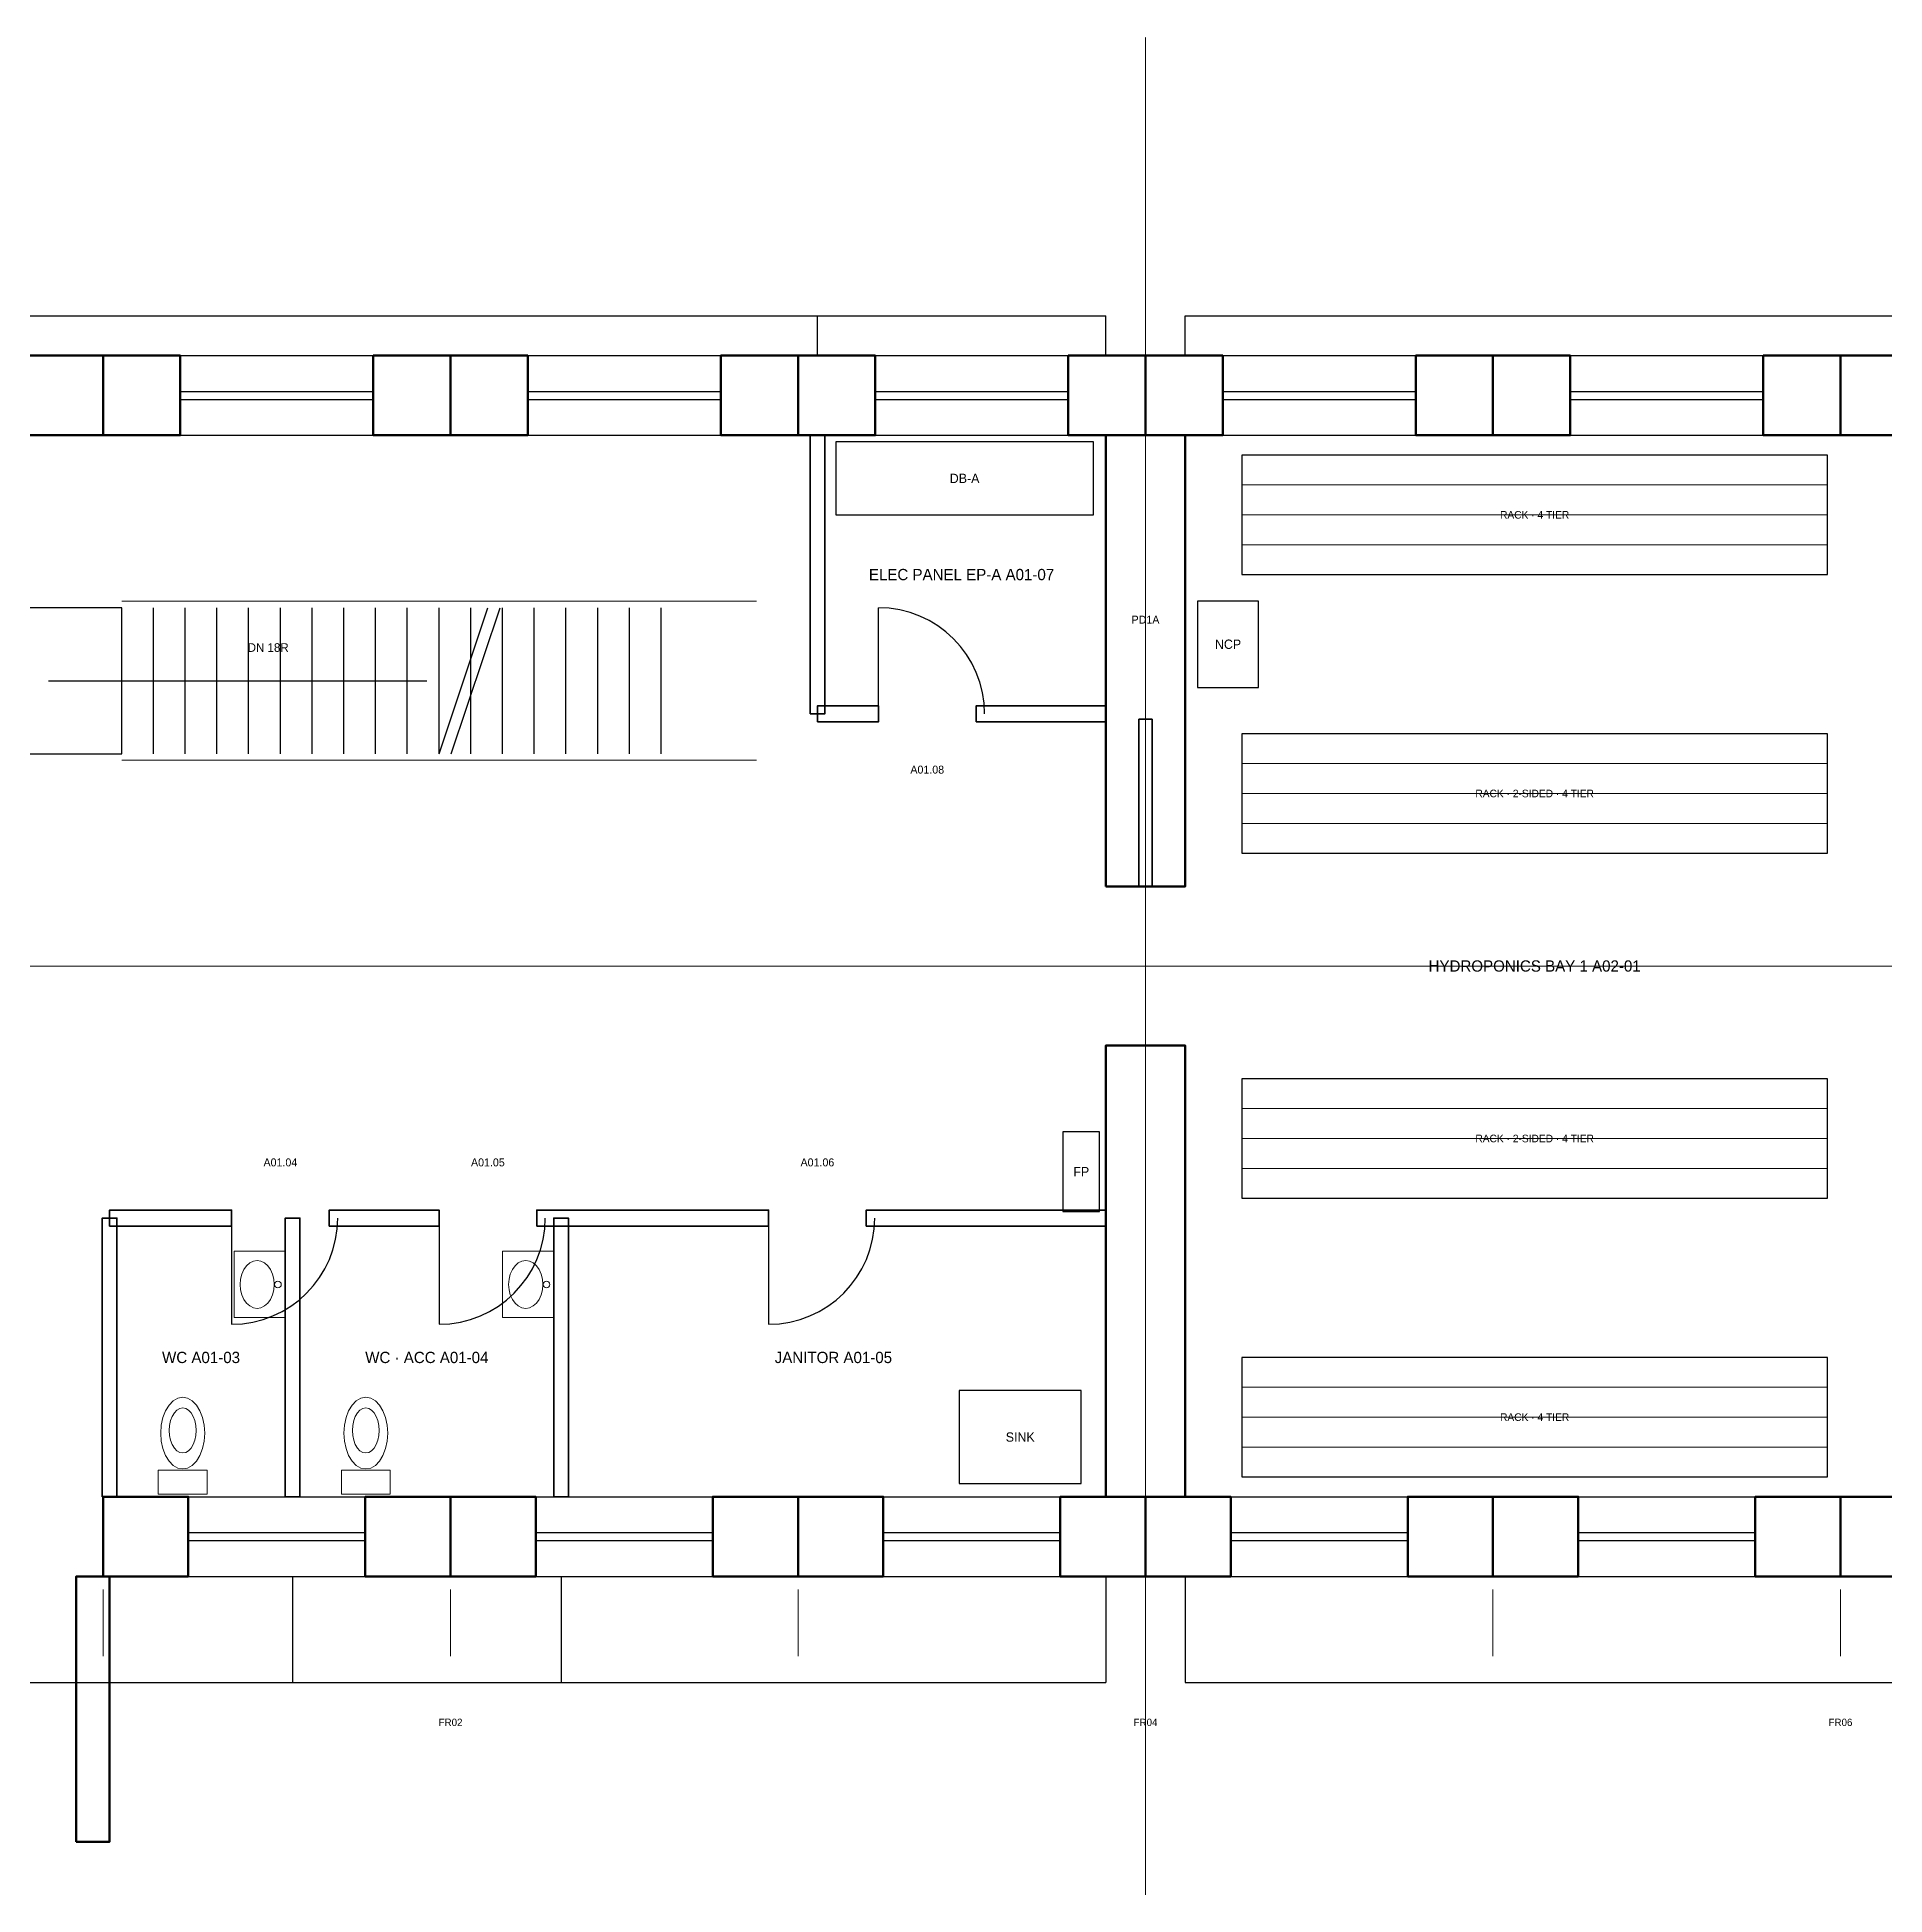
# Model space of a CAD drawing. Header units: millimetres. Extents: x 0 to 254927, y -7000 to 7000.
# Drawn here: x 14394 to 28314, y -7000 to 7000 of the extents above; entities that cross this region are included whole.
import ezdxf
from ezdxf.enums import TextEntityAlignment as Align

# ---------------------------------------------------------------- set-up
doc = ezdxf.new("R2010")
doc.units = ezdxf.units.MM
doc.linetypes.add('CENTER', pattern=[5.08, 3.175, -0.635, 0.635, -0.635])
doc.linetypes.add('DASHED', pattern=[1.524, 1.27, -0.254])
for name, color, linetype, lineweight in [('A-ANNO-DIMS', 2, 'CONTINUOUS', 18), ('A-ANNO-NOTE', 7, 'CONTINUOUS', 18), ('A-ANNO-TEXT', 7, 'CONTINUOUS', 25), ('A-CNTR', 9, 'CENTER', 13), ('A-DOOR', 3, 'CONTINUOUS', 25), ('A-DOOR-PRES', 1, 'CONTINUOUS', 35), ('A-EQPM', 30, 'CONTINUOUS', 25), ('A-FLOR-STRS', 2, 'CONTINUOUS', 25), ('A-FURN', 8, 'CONTINUOUS', 18), ('A-GLAZ', 5, 'CONTINUOUS', 25), ('A-GRID', 9, 'CENTER', 18), ('A-HIDN', 8, 'DASHED', 18), ('A-WALL', 7, 'CONTINUOUS', 35), ('A-WALL-BHD', 7, 'CONTINUOUS', 50), ('A-WALL-PRHU', 7, 'CONTINUOUS', 70)]:
    doc.layers.add(name, color=color, linetype=linetype, lineweight=lineweight)
doc.styles.add('OpenSansCondensed-Light', font='OpenSansCondensed-Light.ttf')
doc.dimstyles.new('EZDXF', dxfattribs={"dimtxt": 0.25, "dimasz": 0.175, "dimexe": 0.375, "dimexo": 0.125, "dimgap": 0.1, "dimtad": 1, "dimlfac": 100, "dimzin": 12, "dimdsep": 46, "dimtxsty": 'OpenSansCondensed-Light', "dimblk": 'ARCHTICK', "dimcen": 2.5, "dimazin": 3, "dimtfac": 0.5, "dimtmove": 2, "dimatfit": 3})

# ---------------------------------------------------------------- blocks, each defined once
blk = doc.blocks.new('_ARCHTICK')
at = {"color": 0, "linetype": 'BYBLOCK', "const_width": 0.15}
blk.add_lwpolyline([(-0.5, -0.5), (0.5, 0.5)], dxfattribs=at)

msp = doc.modelspace()

# ---------------------------------------------------------------- linework, layer by layer
at = {"layer": 'A-ANNO-DIMS'}
for p, q in [((14889.96939, -4700), (14889.96939, -5200)), ((17507.96327, -4700), (17507.96327, -5200)), ((20125.95715, -4700), (20125.95715, -5200)), ((22743.95102, -4700), (22743.95102, -5200)), ((22743.95102, -4700), (22743.95102, -5200)), ((25361.9449, -4700), (25361.9449, -5200)), ((27979.93878, -4700), (27979.93878, -5200))]:
    msp.add_line(p, q, dxfattribs=at)
at = {"layer": 'A-CNTR'}
msp.add_line((0, 0), (254927.41229, 0), dxfattribs=at)
at = {"layer": 'A-DOOR'}
for p, q in [((20731.7635, 1900), (20731.7635, 2700)), ((15858.18998, -1900), (15858.18998, -2700)), ((17421.41168, -1900), (17421.41168, -2700)), ((19904.17554, -1900), (19904.17554, -2700))]:
    msp.add_line(p, q, dxfattribs=at)
for centre, start, end in [((20731.7635, 1900), 0, 90), ((15858.18998, -1900), -90, 0), ((17421.41168, -1900), -90, 0), ((19904.17554, -1900), -90, 0)]:
    msp.add_arc(centre, 800, start, end, dxfattribs=at)
at = {"layer": 'A-DOOR-PRES'}
for p, q in [((22443.95102, 600), (23043.95102, 600)), ((22443.95102, -600), (23043.95102, -600))]:
    msp.add_line(p, q, dxfattribs=at)
msp.add_lwpolyline([(22693.95102, 600), (22793.95102, 600), (22793.95102, 1860), (22693.95102, 1860)], close=True, dxfattribs=at)
at = {"layer": 'A-EQPM'}
for points in [[(20409.92374, 3400), (22351.99681, 3400), (22351.99681, 3950), (20409.92374, 3950)], [(23468.77951, 2950), (27882.58194, 2950), (27882.58194, 3850), (23468.77951, 3850)], [(23135.90524, 2100), (23595.67633, 2100), (23595.67633, 2750), (23135.90524, 2750)], [(23468.77951, 850), (27882.58194, 850), (27882.58194, 1750), (23468.77951, 1750)], [(23468.77951, -1750), (27882.58194, -1750), (27882.58194, -850), (23468.77951, -850)], [(22122.11126, -1850), (22397.97392, -1850), (22397.97392, -1250), (22122.11126, -1250)], [(23468.77951, -3850), (27882.58194, -3850), (27882.58194, -2950), (23468.77951, -2950)], [(21340.50042, -3900), (22260.04259, -3900), (22260.04259, -3200), (21340.50042, -3200)]]:
    msp.add_lwpolyline(points, close=True, dxfattribs=at)
at = {"layer": 'A-FLOR-STRS'}
for p, q in [((15030.60203, 1600), (15030.60203, 2700)), ((15269.68299, 1600), (15269.68299, 2700)), ((15508.76396, 1600), (15508.76396, 2700)), ((15747.84492, 1600), (15747.84492, 2700)), ((15986.92589, 1600), (15986.92589, 2700)), ((16226.00685, 1600), (16226.00685, 2700)), ((16465.08782, 1600), (16465.08782, 2700)), ((16704.16878, 1600), (16704.16878, 2700)), ((16943.24975, 1600), (16943.24975, 2700)), ((17182.33071, 1600), (17182.33071, 2700)), ((17421.41168, 1600), (17421.41168, 2700)), ((17421.41168, 1600), (17789.22855, 2700)), ((17513.3659, 1600), (17881.18276, 2700)), ((17660.49264, 1600), (17660.49264, 2700)), ((17899.57361, 1600), (17899.57361, 2700)), ((18138.65457, 1600), (18138.65457, 2700)), ((18377.73554, 1600), (18377.73554, 2700)), ((18616.8165, 1600), (18616.8165, 2700)), ((18855.89747, 1600), (18855.89747, 2700)), ((19094.97843, 1600), (19094.97843, 2700)), ((14478.87673, 2150), (17329.45746, 2150))]:
    msp.add_line(p, q, dxfattribs=at)
msp.add_lwpolyline([(13927.15142, 1600), (15030.60203, 1600), (15030.60203, 2700), (13927.15142, 2700)], close=True, dxfattribs=at)
at = {"layer": 'A-FURN'}
for p, q in [((23468.77951, 3625), (27882.58194, 3625)), ((23468.77951, 3400), (27882.58194, 3400)), ((23468.77951, 3175), (27882.58194, 3175)), ((15030.60203, 2750), (19812.22133, 2750)), ((15030.60203, 1550), (19812.22133, 1550)), ((23468.77951, 1525), (27882.58194, 1525)), ((23468.77951, 1300), (27882.58194, 1300)), ((23468.77951, 1075), (27882.58194, 1075)), ((23468.77951, -1075), (27882.58194, -1075)), ((23468.77951, -1300), (27882.58194, -1300)), ((23468.77951, -1525), (27882.58194, -1525)), ((23468.77951, -3175), (27882.58194, -3175)), ((23468.77951, -3400), (27882.58194, -3400)), ((23468.77951, -3625), (27882.58194, -3625))]:
    msp.add_line(p, q, dxfattribs=at)
for points in [[(15876.58083, -2650), (16262.78854, -2650), (16262.78854, -2150), (15876.58083, -2150)], [(16180.02975, -2400), (16176.80207, -2359.94623), (16167.28088, -2321.90093), (16151.94362, -2287.77184), (16131.55936, -2259.27033), (16107.15026, -2237.8256), (16079.94027, -2224.51298), (16051.29384, -2220), (16022.64741, -2224.51298), (15995.43743, -2237.8256), (15971.02832, -2259.27033), (15950.64406, -2287.77184), (15935.3068, -2321.90093), (15925.78561, -2359.94623), (15922.55794, -2400), (15925.78561, -2440.05377), (15935.3068, -2478.09907), (15950.64406, -2512.22816), (15971.02832, -2540.72967), (15995.43743, -2562.1744), (16022.64741, -2575.48702), (16051.29384, -2580), (16079.94027, -2575.48702), (16107.15026, -2562.1744), (16131.55936, -2540.72967), (16151.94362, -2512.22816), (16167.28088, -2478.09907), (16176.80207, -2440.05377)], [(17899.57361, -2650), (18285.78132, -2650), (18285.78132, -2150), (17899.57361, -2150)], [(18203.02252, -2400), (18199.79485, -2359.94623), (18190.27366, -2321.90093), (18174.9364, -2287.77184), (18154.55214, -2259.27033), (18130.14304, -2237.8256), (18102.93305, -2224.51298), (18074.28662, -2220), (18045.64019, -2224.51298), (18018.4302, -2237.8256), (17994.0211, -2259.27033), (17973.63684, -2287.77184), (17958.29958, -2321.90093), (17948.77839, -2359.94623), (17945.55072, -2400), (17948.77839, -2440.05377), (17958.29958, -2478.09907), (17973.63684, -2512.22816), (17994.0211, -2540.72967), (18018.4302, -2562.1744), (18045.64019, -2575.48702), (18074.28662, -2580), (18102.93305, -2575.48702), (18130.14304, -2562.1744), (18154.55214, -2540.72967), (18174.9364, -2512.22816), (18190.27366, -2478.09907), (18199.79485, -2440.05377)], [(15655.88507, -3520), (15651.7352, -3459.91935), (15639.49368, -3402.85139), (15619.77435, -3351.65775), (15593.56601, -3308.9055), (15562.18287, -3276.73841), (15527.19861, -3256.76946), (15490.36748, -3250), (15453.53635, -3256.76946), (15418.55209, -3276.73841), (15387.16895, -3308.9055), (15360.96062, -3351.65775), (15341.24129, -3402.85139), (15328.99976, -3459.91935), (15324.84989, -3520), (15328.99976, -3580.08065), (15341.24129, -3637.14861), (15360.96062, -3688.34225), (15387.16895, -3731.0945), (15418.55209, -3763.26159), (15453.53635, -3783.23054), (15490.36748, -3790), (15527.19861, -3783.23054), (15562.18287, -3763.26159), (15593.56601, -3731.0945), (15619.77435, -3688.34225), (15639.49368, -3637.14861), (15651.7352, -3580.08065)], [(15591.51712, -3500), (15588.98109, -3462.17144), (15581.50016, -3426.23976), (15569.44945, -3394.00673), (15553.43325, -3367.08865), (15534.25467, -3346.83529), (15512.87539, -3334.26225), (15490.36748, -3330), (15467.85957, -3334.26225), (15446.4803, -3346.83529), (15427.30171, -3367.08865), (15411.28551, -3394.00673), (15399.23481, -3426.23976), (15391.75388, -3462.17144), (15389.21784, -3500), (15391.75388, -3537.82856), (15399.23481, -3573.76024), (15411.28551, -3605.99327), (15427.30171, -3632.91135), (15446.4803, -3653.16471), (15467.85957, -3665.73775), (15490.36748, -3670), (15512.87539, -3665.73775), (15534.25467, -3653.16471), (15553.43325, -3632.91135), (15569.44945, -3605.99327), (15581.50016, -3573.76024), (15588.98109, -3537.82856)], [(17035.20397, -3520), (17031.05409, -3459.91935), (17018.81257, -3402.85139), (16999.09324, -3351.65775), (16972.8849, -3308.9055), (16941.50177, -3276.73841), (16906.5175, -3256.76946), (16869.68637, -3250), (16832.85525, -3256.76946), (16797.87098, -3276.73841), (16766.48784, -3308.9055), (16740.27951, -3351.65775), (16720.56018, -3402.85139), (16708.31865, -3459.91935), (16704.16878, -3520), (16708.31865, -3580.08065), (16720.56018, -3637.14861), (16740.27951, -3688.34225), (16766.48784, -3731.0945), (16797.87098, -3763.26159), (16832.85525, -3783.23054), (16869.68637, -3790), (16906.5175, -3783.23054), (16941.50177, -3763.26159), (16972.8849, -3731.0945), (16999.09324, -3688.34225), (17018.81257, -3637.14861), (17031.05409, -3580.08065)], [(16970.83601, -3500), (16968.29998, -3462.17144), (16960.81905, -3426.23976), (16948.76835, -3394.00673), (16932.75214, -3367.08865), (16913.57356, -3346.83529), (16892.19429, -3334.26225), (16869.68637, -3330), (16847.17846, -3334.26225), (16825.79919, -3346.83529), (16806.62061, -3367.08865), (16790.6044, -3394.00673), (16778.5537, -3426.23976), (16771.07277, -3462.17144), (16768.53674, -3500), (16771.07277, -3537.82856), (16778.5537, -3573.76024), (16790.6044, -3605.99327), (16806.62061, -3632.91135), (16825.79919, -3653.16471), (16847.17846, -3665.73775), (16869.68637, -3670), (16892.19429, -3665.73775), (16913.57356, -3653.16471), (16932.75214, -3632.91135), (16948.76835, -3605.99327), (16960.81905, -3573.76024), (16968.29998, -3537.82856)], [(15306.45905, -3980), (15674.27592, -3980), (15674.27592, -3800), (15306.45905, -3800)], [(16685.77794, -3980), (17053.59481, -3980), (17053.59481, -3800), (16685.77794, -3800)]]:
    msp.add_lwpolyline(points, close=True, dxfattribs=at)
for centre in [(16207.61601, -2400), (18230.60879, -2400)]:
    msp.add_circle(centre, 25, dxfattribs=at)
at = {"layer": 'A-GLAZ'}
for p, q in [((15471.6936, 4600), (16926.23906, 4600)), ((18089.68748, 4600), (19544.23293, 4600)), ((20707.68136, 4600), (22162.22681, 4600)), ((23325.67524, 4600), (24780.22069, 4600)), ((25943.66911, 4600), (27398.21457, 4600)), ((15471.6936, 4330), (16926.23906, 4330)), ((15471.6936, 4270), (16926.23906, 4270)), ((18089.68748, 4330), (19544.23293, 4330)), ((18089.68748, 4270), (19544.23293, 4270)), ((20707.68136, 4330), (22162.22681, 4330)), ((20707.68136, 4270), (22162.22681, 4270)), ((23325.67524, 4330), (24780.22069, 4330)), ((23325.67524, 4270), (24780.22069, 4270)), ((25943.66911, 4330), (27398.21457, 4330)), ((25943.66911, 4270), (27398.21457, 4270)), ((15471.6936, 4000), (16926.23906, 4000)), ((18089.68748, 4000), (19544.23293, 4000)), ((20707.68136, 4000), (22162.22681, 4000)), ((23325.67524, 4000), (24780.22069, 4000)), ((25943.66911, 4000), (27398.21457, 4000)), ((15532.29966, -4000), (16865.633, -4000)), ((18150.29354, -4000), (19483.62687, -4000)), ((20768.28742, -4000), (22101.62075, -4000)), ((23386.2813, -4000), (24719.61463, -4000)), ((26004.27517, -4000), (27337.60851, -4000)), ((15532.29966, -4270), (16865.633, -4270)), ((15532.29966, -4330), (16865.633, -4330)), ((18150.29354, -4270), (19483.62687, -4270)), ((18150.29354, -4330), (19483.62687, -4330)), ((20768.28742, -4270), (22101.62075, -4270)), ((20768.28742, -4330), (22101.62075, -4330)), ((23386.2813, -4270), (24719.61463, -4270)), ((23386.2813, -4330), (24719.61463, -4330)), ((26004.27517, -4270), (27337.60851, -4270)), ((26004.27517, -4330), (27337.60851, -4330)), ((15532.29966, -4600), (16865.633, -4600)), ((18150.29354, -4600), (19483.62687, -4600)), ((20768.28742, -4600), (22101.62075, -4600)), ((23386.2813, -4600), (24719.61463, -4600)), ((26004.27517, -4600), (27337.60851, -4600))]:
    msp.add_line(p, q, dxfattribs=at)
at = {"layer": 'A-GRID'}
msp.add_line((22743.95102, -7000), (22743.95102, 7000), dxfattribs=at)
msp.add_line((22743.95102, -7000), (22743.95102, 7000), dxfattribs=at)
at = {"layer": 'A-HIDN'}
msp.add_line((22743.95102, -600), (22743.95102, 600), dxfattribs=at)
at = {"layer": 'A-WALL'}
for points in [[(20216.81988, 1900), (20327.16494, 1900), (20327.16494, 4000), (20216.81988, 4000)], [(20271.99241, 1840), (20731.7635, 1840), (20731.7635, 1960), (20271.99241, 1960)], [(21467.39724, 1840), (22443.95102, 1840), (22443.95102, 1960), (21467.39724, 1960)], [(14883.46965, -4000), (14993.81471, -4000), (14993.81471, -1900), (14883.46965, -1900)], [(14938.64218, -1960), (15858.18998, -1960), (15858.18998, -1840), (14938.64218, -1840)], [(16262.78854, -4000), (16373.1336, -4000), (16373.1336, -1900), (16262.78854, -1900)], [(16593.82372, -1960), (17421.41168, -1960), (17421.41168, -1840), (16593.82372, -1840)], [(18157.04542, -1960), (19904.17554, -1960), (19904.17554, -1840), (18157.04542, -1840)], [(18285.78132, -4000), (18396.12638, -4000), (18396.12638, -1900), (18285.78132, -1900)], [(20639.80928, -1960), (22443.95102, -1960), (22443.95102, -1840), (20639.80928, -1840)]]:
    msp.add_lwpolyline(points, close=True, dxfattribs=at)
at = {"layer": 'A-WALL-BHD'}
for points in [[(22443.95102, 600), (23043.95102, 600), (23043.95102, 4000), (22443.95102, 4000)], [(22443.95102, -4000), (23043.95102, -4000), (23043.95102, -600), (22443.95102, -600)]]:
    msp.add_lwpolyline(points, close=True, dxfattribs=at)
at = {"layer": 'A-WALL-PRHU'}
for points in [[(14308.24518, 4000), (14889.96939, 4000), (14889.96939, 4600), (14308.24518, 4600)], [(14889.96939, 4000), (15471.6936, 4000), (15471.6936, 4600), (14889.96939, 4600)], [(16926.23906, 4000), (17507.96327, 4000), (17507.96327, 4600), (16926.23906, 4600)], [(17507.96327, 4000), (18089.68748, 4000), (18089.68748, 4600), (17507.96327, 4600)], [(19544.23293, 4000), (20125.95715, 4000), (20125.95715, 4600), (19544.23293, 4600)], [(20125.95715, 4000), (20707.68136, 4000), (20707.68136, 4600), (20125.95715, 4600)], [(22162.22681, 4000), (22743.95102, 4000), (22743.95102, 4600), (22162.22681, 4600)], [(22743.95102, 4000), (23325.67524, 4000), (23325.67524, 4600), (22743.95102, 4600)], [(24780.22069, 4000), (25361.9449, 4000), (25361.9449, 4600), (24780.22069, 4600)], [(25361.9449, 4000), (25943.66911, 4000), (25943.66911, 4600), (25361.9449, 4600)], [(27398.21457, 4000), (27979.93878, 4000), (27979.93878, 4600), (27398.21457, 4600)], [(27979.93878, 4000), (28561.66299, 4000), (28561.66299, 4600), (27979.93878, 4600)], [(14889.96939, -4600), (15532.29966, -4600), (15532.29966, -4000), (14889.96939, -4000)], [(16865.633, -4600), (17507.96327, -4600), (17507.96327, -4000), (16865.633, -4000)], [(17507.96327, -4600), (18150.29354, -4600), (18150.29354, -4000), (17507.96327, -4000)], [(19483.62687, -4600), (20125.95715, -4600), (20125.95715, -4000), (19483.62687, -4000)], [(20125.95715, -4600), (20768.28742, -4600), (20768.28742, -4000), (20125.95715, -4000)], [(22101.62075, -4600), (22743.95102, -4600), (22743.95102, -4000), (22101.62075, -4000)], [(22743.95102, -4600), (23386.2813, -4600), (23386.2813, -4000), (22743.95102, -4000)], [(24719.61463, -4600), (25361.9449, -4600), (25361.9449, -4000), (24719.61463, -4000)], [(25361.9449, -4600), (26004.27517, -4600), (26004.27517, -4000), (25361.9449, -4000)], [(27337.60851, -4600), (27979.93878, -4600), (27979.93878, -4000), (27337.60851, -4000)], [(27979.93878, -4600), (28622.26905, -4600), (28622.26905, -4000), (27979.93878, -4000)], [(14688.64218, -6600), (14938.64218, -6600), (14938.64218, -4600), (14688.64218, -4600)]]:
    msp.add_lwpolyline(points, close=True, dxfattribs=at)

# ---------------------------------------------------------------- texts
at = {"layer": 'A-ANNO-NOTE'}
for s, height, p in [('DB-A', 70, (21380.96027, 3675)), ('RACK · 4 TIER', 57.5, (25675.68072, 3400)), ('DN 18R', 65, (16134.05264, 2400)), ('NCP', 70, (23365.79078, 2425)), ('RACK · 2-SIDED · 4 TIER', 57.5, (25675.68072, 1300)), ('RACK · 2-SIDED · 4 TIER', 57.5, (25675.68072, -1300)), ('FP', 70, (22260.04259, -1550)), ('RACK · 4 TIER', 57.5, (25675.68072, -3400)), ('SINK', 70, (21800.2715, -3550)), ('FR02', 55, (17507.96327, -5700)), ('FR04', 55, (22743.95102, -5700)), ('FR04', 55, (22743.95102, -5700)), ('FR06', 55, (27979.93878, -5700))]:
    msp.add_text(s, height=height, dxfattribs=at).set_placement(p, align=Align.MIDDLE_CENTER)
at = {"layer": 'A-ANNO-TEXT'}
for s, height, p in [('ELEC PANEL EP-A A01-07', 85, (21357.97172, 2950)), ('PD1A', 60, (22743.95102, 2610)), ('A01.08', 60, (21099.58037, 1480)), ('HYDROPONICS BAY 1 A02-01', 85, (25675.68072, 0)), ('A01.04', 60, (16226.00685, -1480)), ('A01.05', 60, (17789.22855, -1480)), ('A01.06', 60, (20271.99241, -1480)), ('WC A01-03', 85, (15628.30162, -2950)), ('WC · ACC A01-04', 85, (17329.45746, -2950)), ('JANITOR A01-05', 85, (20392.45244, -2950))]:
    msp.add_text(s, height=height, dxfattribs=at).set_placement(p, align=Align.MIDDLE_CENTER)

# ---------------------------------------------------------------- dimensions: what is measured, and where the dimension line sits
at = {"layer": 'A-ANNO-DIMS'}
for base, p1, p2 in [((9329, 4900), (9329, 4600), (20272, 4600)), ((20272, 4900), (20272, 4600), (22443.95102, 4600)), ((23043.951024, 4900), (23043.951024, 4600), (43387.902048, 4600)), ((9605, -5400), (9605, -4600), (14939, -4600)), ((14939, -5400), (14939, -4600), (16318, -4600)), ((16318, -5400), (16318, -4600), (18341, -4600)), ((18341, -5400), (18341, -4600), (22443.95102, -4600)), ((23043.951024, -5400), (23043.951024, -4600), (43387.902048, -4600))]:
    msp.add_linear_dim(base=base, p1=p1, p2=p2, dimstyle='EZDXF', dxfattribs=at).render()

doc.saveas('drawing.dxf')
